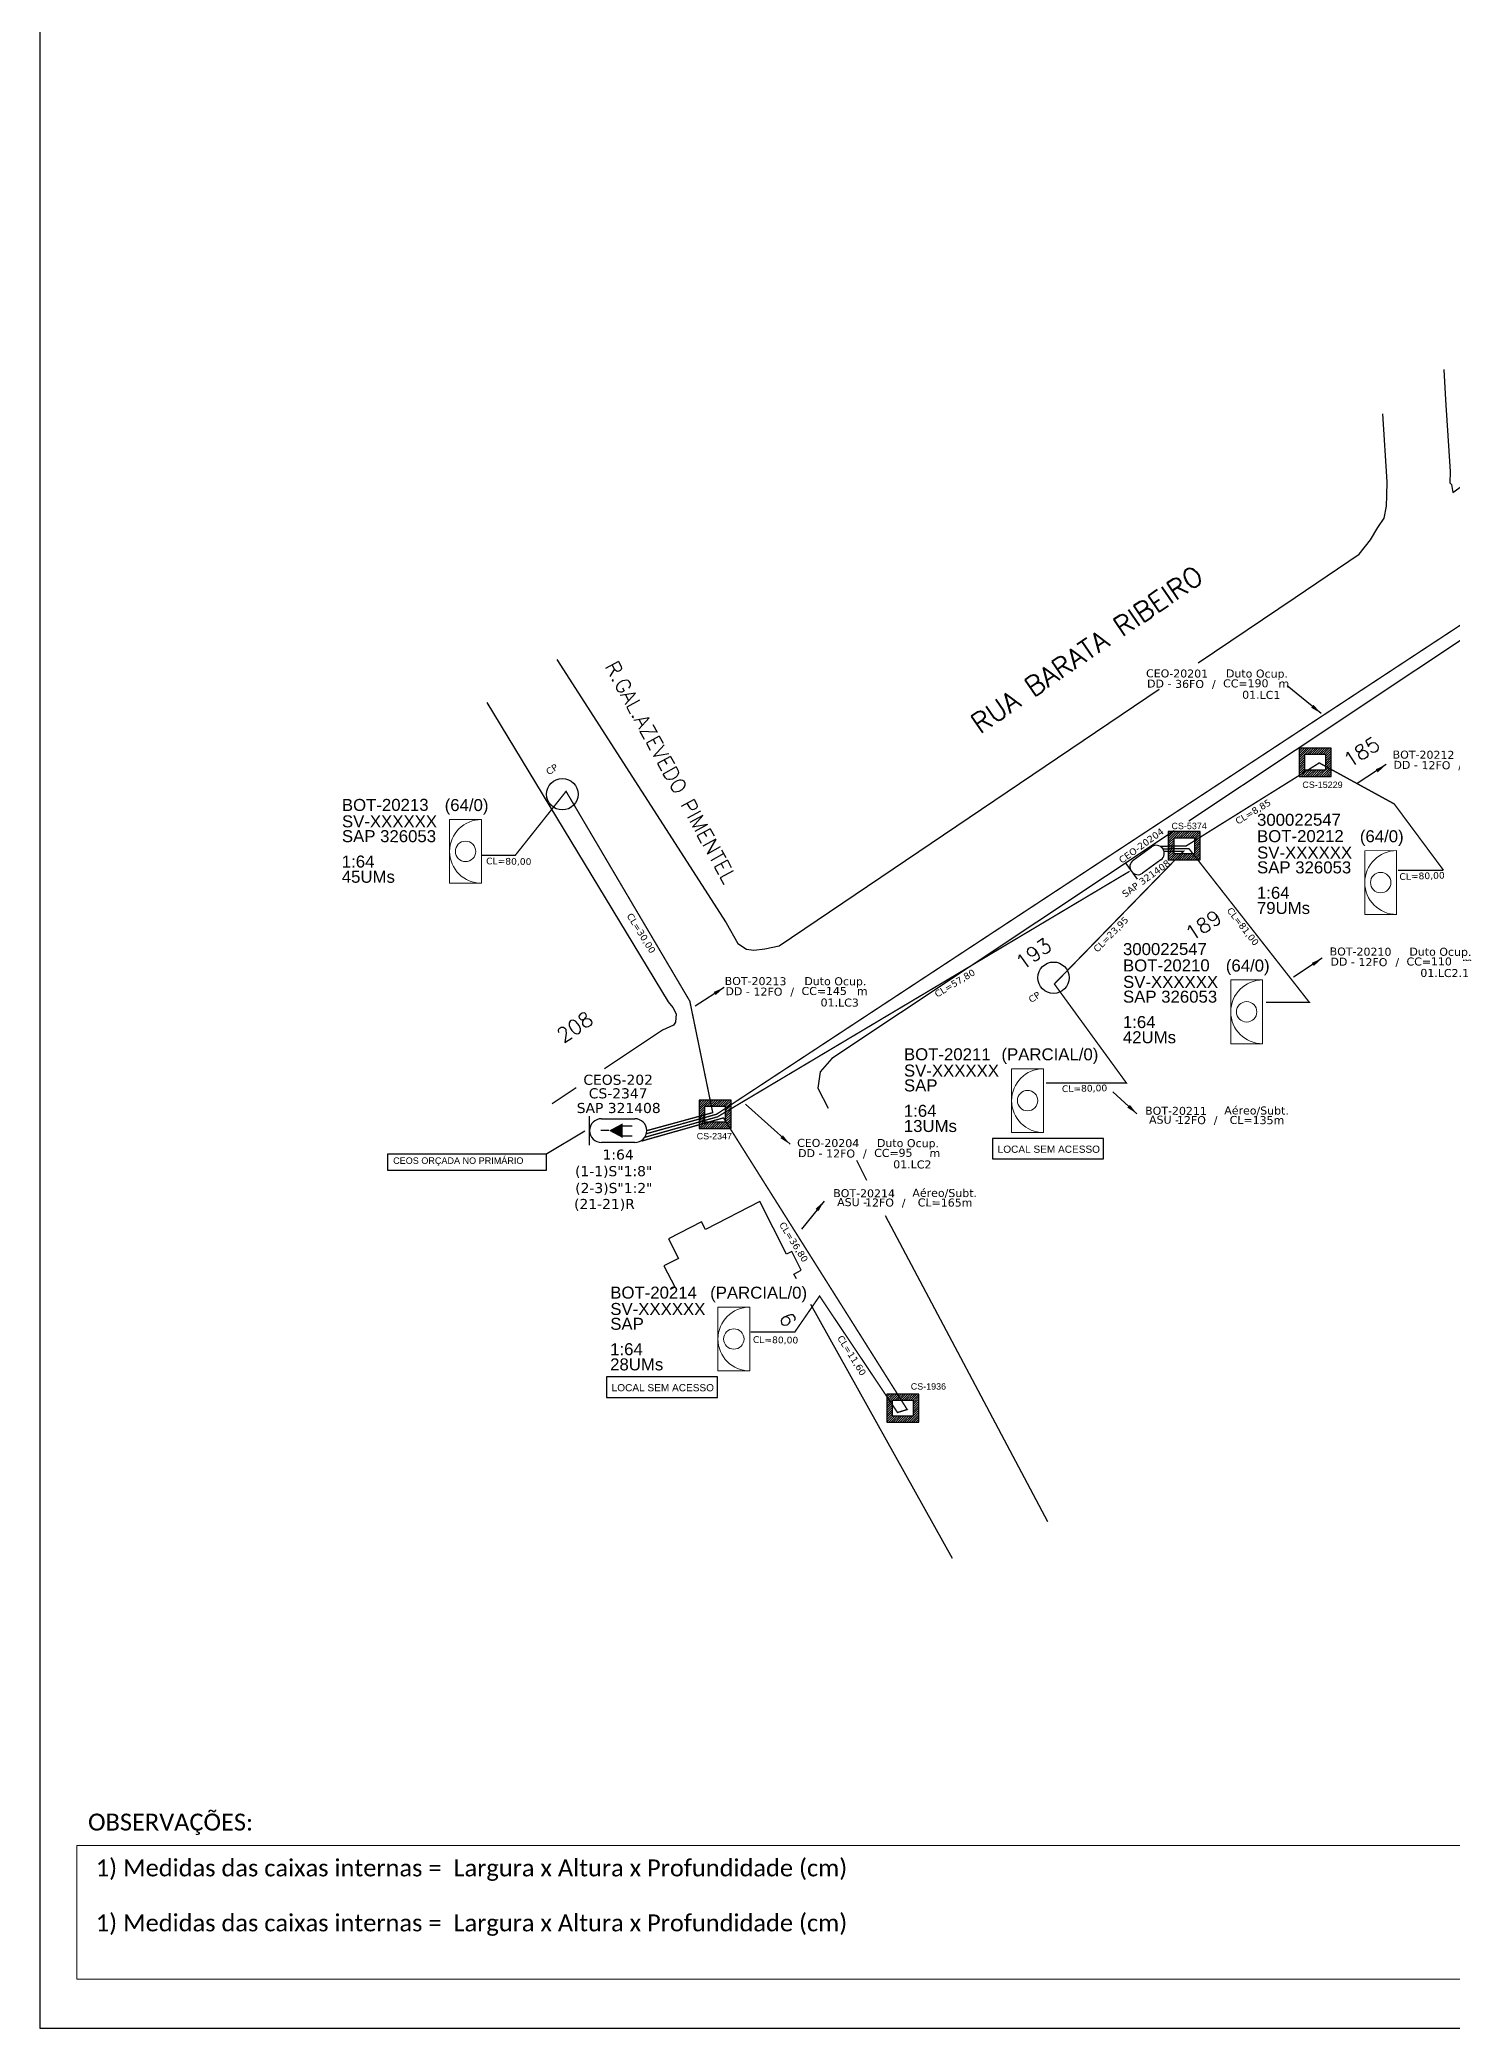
# Model space of a CAD drawing. Header units: inches. Extents: x 3370 to 6145, y 84 to 678.
# Drawn here: x 3369.9 to 3620.2, y 84.1 to 436.4 of the extents above; entities that cross this region are included whole.
import ezdxf
from ezdxf.enums import TextEntityAlignment as Align

# ---------------------------------------------------------------- set-up
doc = ezdxf.new("R2010")
doc.units = ezdxf.units.IN
doc.header["$MEASUREMENT"] = 0
for name, color, linetype in [('10.1-Caixas Subterrâneas', 5, 'Continuous'), ('20.4-CEOS', 1, 'Continuous'), ('20.5-CEO', 1, 'Continuous'), ('CAP a instalar', 1, 'Continuous'), ('celulas gpon', 7, 'Continuous'), ('label_cabos', 7, 'Continuous'), ('Legenda', 1, 'Continuous'), ('Meio Fio', 7, 'Continuous'), ('ml', 1, 'Continuous'), ('MUB', 252, 'Continuous')]:
    doc.layers.add(name, color=color, linetype=linetype)
doc.layers.add("20.0-LEGENDA DOS CDO'S", color=1, linetype='Continuous', lineweight=0)
doc.layers.add('20.1-CDO_INTERIOR', color=1, linetype='Continuous', lineweight=0)
doc.layers.add('EXTRA', color=50, linetype='Continuous', plot=False)
doc.styles.add('ARIAL', font='arial.ttf')
doc.styles.add('ROMANS', font='romans.shx')
doc.styles.add('siredit', font='verdana.ttf')
doc.styles.add('WMF-Calibri0', font='calibri.ttf')
doc.dimstyles.new('CC', dxfattribs={"dimtxt": 1, "dimasz": 2, "dimexe": 0.18, "dimexo": 0.0625, "dimgap": 0.09, "dimtad": 0, "dimdec": 0, "dimrnd": 1, "dimzin": 0, "dimdsep": 46, "dimtxsty": 'siredit', "dimblk": 'NONE', "dimcen": 0, "dimse1": 1, "dimse2": 1, "dimsd1": 1, "dimsd2": 1, "dimclrt": 7, "dimadec": 0, "dimazin": 0, "dimtfac": 1, "dimtdec": 0, "dimtofl": 0, "dimtmove": 0, "dimatfit": 3, "dimfxl": 0, "dimtolj": 1, "dimtzin": 0, "dimarcsym": 0})

# ---------------------------------------------------------------- blocks, each defined once
blk = doc.blocks.new('*X7')
at = {"color": 0, "linetype": 'Continuous'}
for p, q in [((-1.25, 0.34099), (-0.49099, 1.1)), ((-1.25, 0.517767), (-0.667767, 1.1)), ((-1.25, 0.694544), (-0.844544, 1.1)), ((-1.25, 0.87132), (-1.02132, 1.1)), ((-1.25, 1.048097), (-1.198097, 1.1)), ((-1.25, 0.164214), (-0.8035, 0.610714)), ((-1.25, -0.012563), (-0.8035, 0.433937)), ((-1.25, -0.18934), (-0.8035, 0.25716)), ((-1.25, -0.366117), (-0.8035, 0.080383)), ((-0.789214, 0.625), (-0.314214, 1.1)), ((-0.612437, 0.625), (-0.137437, 1.1)), ((-0.43566, 0.625), (0.03934, 1.1)), ((-0.258883, 0.625), (0.216117, 1.1)), ((-0.082107, 0.625), (0.392893, 1.1)), ((0.09467, 0.625), (0.56967, 1.1)), ((0.271447, 0.625), (0.746447, 1.1)), ((0.448223, 0.625), (0.923223, 1.1)), ((0.625, 0.625), (1.1, 1.1)), ((0.801777, 0.625), (1.25, 1.073223)), ((0.8035, 0.449947), (1.25, 0.896447)), ((0.8035, 0.27317), (1.25, 0.71967)), ((0.8035, 0.096393), (1.25, 0.542893)), ((0.8035, -0.080383), (1.25, 0.366117)), ((0.8035, -0.25716), (1.25, 0.18934)), ((0.8035, -0.433937), (1.25, 0.012563)), ((-1.25, -0.542893), (-0.8035, -0.096393)), ((-1.25, -0.71967), (-0.8035, -0.27317)), ((-1.25, -0.896447), (-0.8035, -0.449947)), ((-1.25, -1.073223), (-0.801777, -0.625)), ((-1.1, -1.1), (-0.625, -0.625)), ((-0.923223, -1.1), (-0.448223, -0.625)), ((-0.746447, -1.1), (-0.271447, -0.625)), ((-0.56967, -1.1), (-0.09467, -0.625)), ((-0.392893, -1.1), (0.082107, -0.625)), ((-0.216117, -1.1), (0.258883, -0.625)), ((-0.03934, -1.1), (0.43566, -0.625)), ((0.137437, -1.1), (0.612437, -0.625)), ((0.314214, -1.1), (0.789214, -0.625)), ((0.49099, -1.1), (1.25, -0.34099)), ((0.667767, -1.1), (1.25, -0.517767)), ((0.8035, -0.610714), (1.25, -0.164214)), ((0.844544, -1.1), (1.25, -0.694544)), ((1.02132, -1.1), (1.25, -0.87132)), ((1.198097, -1.1), (1.25, -1.048097))]:
    blk.add_line(p, q, dxfattribs=at)
blk = doc.blocks.new('MANHOLE_MQ')
at = {"color": 0, "linetype": 'Continuous'}
for p, q in [((0.00000623, 0.00000569), (-0.00000627, 0.00000569)), ((-0.00000627, 0.00000569), (-0.00000627, -0.00000531)), ((-0.00000404, 0.00000331), (0.00000399, 0.00000331)), ((-0.00000404, -0.00000294), (-0.00000404, 0.00000331)), ((0.00000399, 0.00000331), (0.00000399, -0.00000294)), ((0.00000623, -0.00000531), (0.00000623, 0.00000569)), ((-0.00000627, -0.00000531), (0.00000623, -0.00000531)), ((0.00000399, -0.00000294), (-0.00000404, -0.00000294)), ((0.00000399, -0.00000294), (0.00000399, -0.00000294))]:
    blk.add_line(p, q, dxfattribs=at)
at = {"color": 0, "linetype": 'Continuous', "xscale": 5e-06, "yscale": 5e-06, "zscale": 1e-05}
blk.add_blockref('*X7', (-0.00000002, 0.00000019), dxfattribs=at)
blk = doc.blocks.new('CDOI_CT_ESQ')
at = {"layer": '20.1-CDO_INTERIOR', "color": 0, "lineweight": 18}
blk.add_lwpolyline([(-2.12, -2.13), (-2.12, 2.12), (0, 2.12), (0.01, -2.13)], close=True, dxfattribs=at)
blk.add_circle((-1.06, 0), 0.68, dxfattribs=at)
blk.add_arc((0.01, 0), 2.13, 90.0276, 270.0276, dxfattribs=at)
at = {"layer": "20.0-LEGENDA DOS CDO'S", "color": 0, "style": 'ARIAL'}
for tag, p in [('CDO_N', (-9.3, 2.69)), ('SURVEY', (-9.3, 1.6)), ('SAP', (-9.3, 0.61)), ('1:XX', (-9.31, -1.08)), ('UMS', (-9.31, -2.09))]:
    blk.add_attdef(tag, p, '', height=0.68, rotation=359.9724, dxfattribs=at)
blk.add_attdef('FIBRAS_UTILIZADAS', text='', height=0.68, rotation=359.9724, dxfattribs=at).set_placement((-1.59, 2.69), align=Align.CENTER)
blk = doc.blocks.new('Inst CB DT OCUP CFOA-SM-DD-S-36')
at = {"layer": 'label_cabos', "color": 0, "style": 'siredit'}
for tag, flags, p in [('ID_ATIVIDADE', 3, (1.31, 2.67)), ('FATOR', 1, (11.56, 2.55))]:
    blk.add_attdef(tag, text='', height=1, rotation=359.69, dxfattribs=dict(at, flags=flags)).set_placement(p, align=Align.MIDDLE_CENTER)
for tag, p in [('TIPO_CABO', (1.11, 0)), ('DESTINO_CABO', (3.13, 1.26)), ('CABO', (4.69, -0.05)), ('/', (7.71, -0.05)), ('LANCE', (10.41, 0.02)), ('TIPO_CABO', (13.11, 1.24)), ('UND', (16.46, 0)), ('FID', (13.65, -1.41))]:
    blk.add_attdef(tag, text='', height=1, rotation=359.69, dxfattribs=at).set_placement(p, align=Align.MIDDLE_CENTER)
blk.add_attdef('QTDE', (11.93, -0.45), '', height=1, rotation=359.69, dxfattribs=at)
blk = doc.blocks.new('_None')
blk = doc.blocks.new('Inst CB DT OCUP CFOA-SM-DD-S-12')
at = {"layer": 'label_cabos', "color": 0, "style": 'siredit'}
for tag, flags, p in [('ID_ATIVIDADE', 3, (1.31, 2.67)), ('FATOR', 1, (11.56, 2.55))]:
    blk.add_attdef(tag, text='', height=1, rotation=359.69, dxfattribs=dict(at, flags=flags)).set_placement(p, align=Align.MIDDLE_CENTER)
for tag, p in [('TIPO_CABO', (1.11, 0)), ('DESTINO_CABO', (3.13, 1.26)), ('CABO', (4.69, -0.05)), ('/', (7.71, -0.05)), ('LANCE', (10.41, 0.02)), ('TIPO_CABO', (13.11, 1.24)), ('UND', (16.46, 0)), ('FID', (13.65, -1.41))]:
    blk.add_attdef(tag, text='', height=1, rotation=359.69, dxfattribs=at).set_placement(p, align=Align.MIDDLE_CENTER)
blk.add_attdef('QTDE', (11.93, -0.45), '', height=1, rotation=359.69, dxfattribs=at)
blk = doc.blocks.new('LEGENDA DOS CABOS')
at = {"layer": 'EXTRA', "color": 0, "style": 'siredit'}
for tag, p in [('ID', (4.6, 0.97)), ('XX', (9.03, 0.97))]:
    blk.add_attdef(tag, text='', height=0.48, rotation=359.69, dxfattribs=at).set_placement(p, align=Align.MIDDLE_CENTER)
at = {"layer": 'Legenda', "color": 0, "style": 'siredit'}
for tag, p in [('TIPO_CABO', (1.31, 0)), ('CABO', (4.69, -0.05)), ('/', (6.81, -0.05)), ('METROS', (10.03, -0.05))]:
    blk.add_attdef(tag, text='', height=0.8, rotation=359.69, dxfattribs=at).set_placement(p, align=Align.MIDDLE_CENTER)

msp = doc.modelspace()

# ---------------------------------------------------------------- linework, layer by layer
at = {"color": 0, "lineweight": 0}
for p, q in [((3376.48, 116.44), (3654.73, 116.44)), ((3376.48, 92.74), (3376.48, 116.44)), ((3654.73, 92.74), (3376.48, 92.74))]:
    msp.add_line(p, q, dxfattribs=at)
msp.add_lwpolyline([(3369.92, 84.05), (4208.49, 84.05), (4208.49, 678.05), (3369.92, 678.05), (3369.92, 84.05)])
at = {"layer": '20.1-CDO_INTERIOR', "color": 0, "lineweight": 18}
for points in [[(3442.55, 286.93), (3442.54, 298.23), (3448.19, 298.23), (3448.2, 286.94)], [(3604.71, 281.4), (3604.71, 292.7), (3610.35, 292.71), (3610.36, 281.41)], [(3580.96, 258.5), (3580.95, 269.8), (3586.6, 269.8), (3586.61, 258.5)]]:
    msp.add_lwpolyline(points, close=True, dxfattribs=at)
at = {"layer": '20.1-CDO_INTERIOR', "color": 8, "lineweight": 18}
msp.add_lwpolyline([(3542.13, 242.77), (3542.13, 254.07), (3547.78, 254.07), (3547.78, 242.77)], close=True, dxfattribs=at)
at = {"layer": '20.1-CDO_INTERIOR', "color": 0, "lineweight": 18}
for centre in [(3445.37, 292.58), (3607.53, 287.05), (3583.78, 264.15)]:
    msp.add_circle(centre, 1.81, dxfattribs=at)
at = {"layer": '20.1-CDO_INTERIOR', "color": 8, "lineweight": 18}
msp.add_circle((3544.96, 248.42), 1.81, dxfattribs=at)
at = {"layer": '20.1-CDO_INTERIOR', "color": 0, "lineweight": 18}
for centre in [(3448.2, 292.58), (3610.36, 287.06), (3586.61, 264.15)]:
    msp.add_arc(centre, 5.65, 90.0276, 270.0276, dxfattribs=at)
at = {"layer": '20.1-CDO_INTERIOR', "color": 8, "lineweight": 18}
msp.add_arc((3547.78, 248.42), 5.65, 90.0276, 270.0276, dxfattribs=at)
at = {"layer": '20.4-CEOS', "color": 0}
for p, q in [((3469.45, 245.21), (3475.38, 245.21)), ((3475.38, 240.99), (3469.45, 240.99))]:
    msp.add_line(p, q, dxfattribs=at)
for points in [[(3467.34, 240.55), (3467.34, 245.65)], [(3473.11, 243.94), (3474.91, 243.94)], [(3470.78, 243.1), (3469.35, 243.1)], [(3473.11, 242.18), (3474.91, 242.18)]]:
    msp.add_lwpolyline(points, dxfattribs=at)
msp.add_lwpolyline([(3470.78, 243.1, 0, 2.61, 0), (3473.22, 243.1, 2.61, 2.61, 0)], format="xyseb", dxfattribs=at)
for centre, start, end in [((3469.45, 243.1), 90, 270), ((3475.38, 243.1), 270, 90)]:
    msp.add_arc(centre, 2.11, start, end, dxfattribs=at)
at = {"layer": '20.5-CEO', "color": 0}
for p, q in [((3563.68, 291.04), (3566.92, 293.38)), ((3568.59, 291.07), (3565.35, 288.73))]:
    msp.add_line(p, q, dxfattribs=at)
msp.add_lwpolyline([(3562.35, 290.44), (3564.37, 287.65)], dxfattribs=at)
for centre, start, end in [((3567.75, 292.23), 305.9178, 125.9178), ((3564.52, 289.88), 125.9178, 305.9178)]:
    msp.add_arc(centre, 1.43, start, end, dxfattribs=at)
at = {"layer": 'CAP a instalar', "color": 0, "ltscale": 5, "const_width": 0.236}
for points in [[(3477.5, 242.58), (3489.84, 246), (3691.48, 378.59)], [(3573.02, 293.52), (3596.65, 308.26), (3609.93, 300.99), (3618.65, 289.25)], [(3477.49, 243.1), (3489.17, 246.29), (3485.11, 266.04), (3463.18, 303.22), (3454.18, 291.89), (3448.2, 291.88)], [(3569.15, 292.59), (3572.6, 292.62), (3549.7, 269.09), (3562.47, 251.55), (3548.24, 251.55)], [(3573.07, 293.55), (3568.43, 293.49)], [(3568.86, 293.03), (3573.57, 293.05), (3594.9, 265.82), (3587.18, 265.82)], [(3477.09, 241.91), (3490, 245.54), (3563.03, 289.05)], [(3618.65, 289.25), (3610.59, 289.25)]]:
    msp.add_lwpolyline(points, dxfattribs=at)
at = {"layer": 'CAP a instalar', "color": 8, "ltscale": 5, "const_width": 0.236}
msp.add_lwpolyline([(3476.56, 241.25), (3491.07, 245.36), (3523.63, 193.68), (3521.91, 193.16), (3508.1, 213.79), (3503.72, 207.43), (3495.87, 207.43)], dxfattribs=at)
at = {"layer": 'Meio Fio', "color": 3}
msp.add_lwpolyline([(3459.57, 238.93), (3466.51, 243.06)], dxfattribs=at)
for points in [[(3558.4, 241.73), (3538.75, 241.73), (3538.75, 238.1), (3558.4, 238.1)], [(3459.73, 238.93), (3431.55, 238.93), (3431.55, 236.12), (3459.73, 236.12)], [(3490.01, 199.48), (3470.35, 199.48), (3470.35, 195.84), (3490.01, 195.84)]]:
    msp.add_lwpolyline(points, close=True, dxfattribs=at)
at = {"layer": 'ml', "color": 5}
for centre in [(3462.52, 302.71), (3549.56, 270.2)]:
    msp.add_circle(centre, 2.78, dxfattribs=at)
at = {"layer": 'MUB'}
for points in [[(3618.74, 377.97), (3619.02, 372.59), (3619.84, 359.87), (3619.77, 357.86), (3620.08, 357.62), (3620.34, 356.2), (3660.25, 385.19), (3661.12, 386.25), (3661.48, 386.85), (3661.57, 387.43), (3661.2, 387.84), (3654.91, 390.01), (3642.41, 395.24)], [(3592.36, 337.58), (3603.7, 345.25), (3605.75, 347.78), (3607.04, 349.97), (3608.15, 351.65), (3608.55, 353.75), (3608.61, 355.64), (3608.68, 358.05), (3607.93, 370.09)], [(3697.54, 350.44), (3696.34, 352.62), (3698.49, 355.1), (3697.03, 358.78), (3692.47, 365.06), (3688.13, 367.72), (3684.19, 368.84), (3681.4, 368.64), (3677.93, 367.42), (3592.36, 310.47)], [(3575.2, 325.99), (3592.36, 337.58)], [(3461.56, 326.56), (3491.57, 279.94), (3493.62, 276.26), (3495.14, 275.27), (3496.43, 275.07), (3498.39, 275.33), (3500.96, 275.83), (3568.28, 321.32)], [(3449.17, 318.99), (3481.28, 265.9), (3482.1, 264.9), (3482.67, 263.82), (3482.6, 262.33), (3482.2, 261.78), (3480.24, 260.89)], [(3592.36, 310.47), (3573.54, 297.95)], [(3570.96, 296.23), (3510.29, 255.86), (3508.22, 253.52), (3507.79, 250.6), (3509.64, 247.11)], [(3480.24, 260.89), (3469.99, 254.05)], [(3464.95, 250.7), (3460.71, 247.87)], [(3514.64, 237.89), (3516.43, 234.3)], [(3497.5, 230.53), (3487.86, 225.6), (3487.18, 226.94), (3481.33, 223.95), (3483.12, 220.46), (3480.52, 219.13), (3482.44, 215.41), (3481.93, 215.15)], [(3504.03, 216.83), (3503.56, 217.69), (3504.86, 218.35), (3503.18, 221.66), (3502.27, 221.21), (3497.5, 230.53), (3487.86, 225.6), (3487.18, 226.94), (3481.33, 223.95), (3483.12, 220.46), (3480.52, 219.13), (3482.44, 215.41)], [(3519.74, 228.06), (3548.5, 173.82)], [(3481.93, 215.15), (3482.44, 215.41)], [(3531.63, 167.29), (3506.55, 212.32)]]:
    msp.add_lwpolyline(points, dxfattribs=at)

# ---------------------------------------------------------------- block references
at = {"color": 0, "lineweight": 0}
ref = msp.add_blockref('Inst CB DT OCUP CFOA-SM-DD-S-36', (3567.02, 322.32), dxfattribs=dict(at, xscale=1.41796875, yscale=1.41796875, zscale=1.41796875))
ref.add_attrib('DESTINO_CABO', 'CEO-20201', dxfattribs={"layer": 'label_cabos', "color": 0, "height": 1.418, "rotation": 359.69, "style": 'siredit'}).set_placement((3571.46, 324.11), align=Align.MIDDLE_CENTER)
ref.add_attrib('TIPO_CABO', 'Duto Ocup.', dxfattribs={"layer": 'label_cabos', "color": 0, "height": 1.418, "rotation": 359.69, "style": 'siredit'}).set_placement((3585.61, 324.09), align=Align.MIDDLE_CENTER)
ref.add_attrib('/', '/', dxfattribs={"layer": 'label_cabos', "color": 0, "height": 1.42, "rotation": 359.69, "style": 'siredit'}).set_placement((3577.96, 322.25), align=Align.MIDDLE_CENTER)
ref.add_attrib('FID', '01.LC1', dxfattribs={"layer": 'label_cabos', "color": 0, "height": 1.418, "rotation": 359.69, "style": 'siredit'}).set_placement((3586.37, 320.32), align=Align.MIDDLE_CENTER)
ref.add_attrib('LANCE', 'CC=', dxfattribs={"layer": 'label_cabos', "color": 0, "height": 1.418, "rotation": 359.69, "style": 'siredit'}).set_placement((3581.78, 322.35), align=Align.MIDDLE_CENTER)
ref.add_attrib('UND', 'm', dxfattribs={"layer": 'label_cabos', "color": 0, "height": 1.42, "rotation": 359.69, "style": 'siredit'}).set_placement((3590.37, 322.32), align=Align.MIDDLE_CENTER)
ref.add_attrib('CABO', '36FO', dxfattribs={"layer": 'label_cabos', "color": 0, "height": 1.418, "rotation": 359.69, "style": 'siredit'}).set_placement((3573.66, 322.25), align=Align.MIDDLE_CENTER)
ref.add_attrib('TIPO_CABO', 'DD - ', dxfattribs={"layer": 'label_cabos', "color": 0, "height": 1.418, "rotation": 359.69, "style": 'siredit'}).set_placement((3568.6, 322.31), align=Align.MIDDLE_CENTER)
ref.add_attrib('QTDE', '190', (3583.94, 321.68), dxfattribs={"layer": 'label_cabos', "color": 0, "height": 1.418, "rotation": 359.69, "style": 'siredit'})
ref = msp.add_blockref('Inst CB DT OCUP CFOA-SM-DD-S-12', (3610.68, 307.92), dxfattribs=dict(at, xscale=1.41796875, yscale=1.41796875, zscale=1.41796875))
ref.add_attrib('DESTINO_CABO', 'BOT-20212', dxfattribs={"layer": 'label_cabos', "color": 0, "height": 1.418, "rotation": 359.69, "style": 'siredit'}).set_placement((3615.12, 309.71), align=Align.MIDDLE_CENTER)
ref.add_attrib('TIPO_CABO', 'Duto Ocup.', dxfattribs={"layer": 'label_cabos', "color": 0, "height": 1.418, "rotation": 359.69, "style": 'siredit'}).set_placement((3629.27, 309.68), align=Align.MIDDLE_CENTER)
ref.add_attrib('/', '/', dxfattribs={"layer": 'label_cabos', "color": 0, "height": 1.42, "rotation": 359.69, "style": 'siredit'}).set_placement((3621.62, 307.85), align=Align.MIDDLE_CENTER)
ref.add_attrib('FID', '01.LC2.2', dxfattribs={"layer": 'label_cabos', "color": 0, "height": 1.418, "rotation": 359.69, "style": 'siredit'}).set_placement((3630.04, 305.91), align=Align.MIDDLE_CENTER)
ref.add_attrib('LANCE', 'CC=', dxfattribs={"layer": 'label_cabos', "color": 0, "height": 1.418, "rotation": 359.69, "style": 'siredit'}).set_placement((3625.44, 307.95), align=Align.MIDDLE_CENTER)
ref.add_attrib('UND', 'm', dxfattribs={"layer": 'label_cabos', "color": 0, "height": 1.42, "rotation": 359.69, "style": 'siredit'}).set_placement((3634.03, 307.92), align=Align.MIDDLE_CENTER)
ref.add_attrib('CABO', '12FO', dxfattribs={"layer": 'label_cabos', "color": 0, "height": 1.418, "rotation": 359.69, "style": 'siredit'}).set_placement((3617.33, 307.85), align=Align.MIDDLE_CENTER)
ref.add_attrib('TIPO_CABO', 'DD - ', dxfattribs={"layer": 'label_cabos', "color": 0, "height": 1.418, "rotation": 359.69, "style": 'siredit'}).set_placement((3612.26, 307.91), align=Align.MIDDLE_CENTER)
ref.add_attrib('QTDE', '120', (3627.6, 307.28), dxfattribs={"layer": 'label_cabos', "color": 0, "height": 1.418, "rotation": 359.69, "style": 'siredit'})
ref = msp.add_blockref('Inst CB DT OCUP CFOA-SM-DD-S-12', (3599.52, 273.03), dxfattribs=dict(at, xscale=1.41796875, yscale=1.41796875, zscale=1.41796875))
ref.add_attrib('DESTINO_CABO', 'BOT-20210', dxfattribs={"layer": 'label_cabos', "color": 0, "height": 1.418, "rotation": 359.69, "style": 'siredit'}).set_placement((3603.96, 274.82), align=Align.MIDDLE_CENTER)
ref.add_attrib('TIPO_CABO', 'Duto Ocup.', dxfattribs={"layer": 'label_cabos', "color": 0, "height": 1.418, "rotation": 359.69, "style": 'siredit'}).set_placement((3618.11, 274.8), align=Align.MIDDLE_CENTER)
ref.add_attrib('/', '/', dxfattribs={"layer": 'label_cabos', "color": 0, "height": 1.42, "rotation": 359.69, "style": 'siredit'}).set_placement((3610.46, 272.96), align=Align.MIDDLE_CENTER)
ref.add_attrib('FID', '01.LC2.1', dxfattribs={"layer": 'label_cabos', "color": 0, "height": 1.418, "rotation": 359.69, "style": 'siredit'}).set_placement((3618.87, 271.03), align=Align.MIDDLE_CENTER)
ref.add_attrib('LANCE', 'CC=', dxfattribs={"layer": 'label_cabos', "color": 0, "height": 1.418, "rotation": 359.69, "style": 'siredit'}).set_placement((3614.28, 273.06), align=Align.MIDDLE_CENTER)
ref.add_attrib('UND', 'm', dxfattribs={"layer": 'label_cabos', "color": 0, "height": 1.42, "rotation": 359.69, "style": 'siredit'}).set_placement((3622.86, 273.04), align=Align.MIDDLE_CENTER)
ref.add_attrib('CABO', '12FO', dxfattribs={"layer": 'label_cabos', "color": 0, "height": 1.418, "rotation": 359.69, "style": 'siredit'}).set_placement((3606.16, 272.96), align=Align.MIDDLE_CENTER)
ref.add_attrib('TIPO_CABO', 'DD - ', dxfattribs={"layer": 'label_cabos', "color": 0, "height": 1.418, "rotation": 359.69, "style": 'siredit'}).set_placement((3601.1, 273.03), align=Align.MIDDLE_CENTER)
ref.add_attrib('QTDE', '110', (3616.43, 272.39), dxfattribs={"layer": 'label_cabos', "color": 0, "height": 1.418, "rotation": 359.69, "style": 'siredit'})
ref = msp.add_blockref('Inst CB DT OCUP CFOA-SM-DD-S-12', (3492.32, 267.81), dxfattribs=dict(at, xscale=1.41796875, yscale=1.41796875, zscale=1.41796875))
ref.add_attrib('DESTINO_CABO', 'BOT-20213', dxfattribs={"layer": 'label_cabos', "color": 0, "height": 1.418, "rotation": 359.69, "style": 'siredit'}).set_placement((3496.76, 269.6), align=Align.MIDDLE_CENTER)
ref.add_attrib('TIPO_CABO', 'Duto Ocup.', dxfattribs={"layer": 'label_cabos', "color": 0, "height": 1.418, "rotation": 359.69, "style": 'siredit'}).set_placement((3510.9, 269.57), align=Align.MIDDLE_CENTER)
ref.add_attrib('/', '/', dxfattribs={"layer": 'label_cabos', "color": 0, "height": 1.42, "rotation": 359.69, "style": 'siredit'}).set_placement((3503.25, 267.73), align=Align.MIDDLE_CENTER)
ref.add_attrib('FID', '01.LC3', dxfattribs={"layer": 'label_cabos', "color": 0, "height": 1.418, "rotation": 359.69, "style": 'siredit'}).set_placement((3511.67, 265.8), align=Align.MIDDLE_CENTER)
ref.add_attrib('LANCE', 'CC=', dxfattribs={"layer": 'label_cabos', "color": 0, "height": 1.418, "rotation": 359.69, "style": 'siredit'}).set_placement((3507.08, 267.84), align=Align.MIDDLE_CENTER)
ref.add_attrib('UND', 'm', dxfattribs={"layer": 'label_cabos', "color": 0, "height": 1.42, "rotation": 359.69, "style": 'siredit'}).set_placement((3515.66, 267.81), align=Align.MIDDLE_CENTER)
ref.add_attrib('CABO', '12FO', dxfattribs={"layer": 'label_cabos', "color": 0, "height": 1.418, "rotation": 359.69, "style": 'siredit'}).set_placement((3498.96, 267.73), align=Align.MIDDLE_CENTER)
ref.add_attrib('TIPO_CABO', 'DD - ', dxfattribs={"layer": 'label_cabos', "color": 0, "height": 1.418, "rotation": 359.69, "style": 'siredit'}).set_placement((3493.89, 267.8), align=Align.MIDDLE_CENTER)
ref.add_attrib('QTDE', '145', (3509.23, 267.16), dxfattribs={"layer": 'label_cabos', "color": 0, "height": 1.418, "rotation": 359.69, "style": 'siredit'})
ref = msp.add_blockref('Inst CB DT OCUP CFOA-SM-DD-S-12', (3505.19, 239.12), dxfattribs=dict(at, xscale=1.41796875, yscale=1.41796875, zscale=1.41796875))
ref.add_attrib('DESTINO_CABO', 'CEO-20204', dxfattribs={"layer": 'label_cabos', "color": 0, "height": 1.418, "rotation": 359.69, "style": 'siredit'}).set_placement((3509.63, 240.91), align=Align.MIDDLE_CENTER)
ref.add_attrib('TIPO_CABO', 'Duto Ocup.', dxfattribs={"layer": 'label_cabos', "color": 0, "height": 1.418, "rotation": 359.69, "style": 'siredit'}).set_placement((3523.77, 240.89), align=Align.MIDDLE_CENTER)
ref.add_attrib('/', '/', dxfattribs={"layer": 'label_cabos', "color": 0, "height": 1.42, "rotation": 359.69, "style": 'siredit'}).set_placement((3516.12, 239.05), align=Align.MIDDLE_CENTER)
ref.add_attrib('FID', '01.LC2', dxfattribs={"layer": 'label_cabos', "color": 0, "height": 1.418, "rotation": 359.69, "style": 'siredit'}).set_placement((3524.54, 237.12), align=Align.MIDDLE_CENTER)
ref.add_attrib('LANCE', 'CC=', dxfattribs={"layer": 'label_cabos', "color": 0, "height": 1.418, "rotation": 359.69, "style": 'siredit'}).set_placement((3519.95, 239.15), align=Align.MIDDLE_CENTER)
ref.add_attrib('UND', 'm', dxfattribs={"layer": 'label_cabos', "color": 0, "height": 1.42, "rotation": 359.69, "style": 'siredit'}).set_placement((3528.53, 239.12), align=Align.MIDDLE_CENTER)
ref.add_attrib('CABO', '12FO', dxfattribs={"layer": 'label_cabos', "color": 0, "height": 1.418, "rotation": 359.69, "style": 'siredit'}).set_placement((3511.83, 239.05), align=Align.MIDDLE_CENTER)
ref.add_attrib('TIPO_CABO', 'DD - ', dxfattribs={"layer": 'label_cabos', "color": 0, "height": 1.418, "rotation": 359.69, "style": 'siredit'}).set_placement((3506.76, 239.11), align=Align.MIDDLE_CENTER)
ref.add_attrib('QTDE', '95', (3522.1, 238.48), dxfattribs={"layer": 'label_cabos', "color": 0, "height": 1.418, "rotation": 359.69, "style": 'siredit'})
at = {"layer": '10.1-Caixas Subterrâneas', "color": 30, "xscale": 453448.7586521501, "yscale": 453448.7586521501, "zscale": 453448.7586521501}
for p, rotation in [((3595.92, 308.45), 180.0000000000625), ((3572.72, 293.67), 180.0000000000626), ((3489.57, 246.08), 180.0000000000626), ((3522.85, 194.02), 180.0000000000626)]:
    msp.add_blockref('MANHOLE_MQ', p, dxfattribs=dict(at, rotation=rotation))
at = {"layer": '20.1-CDO_INTERIOR', "color": 8}
ref = msp.add_blockref('CDOI_CT_ESQ', (3495.73, 206.18), dxfattribs=dict(at, xscale=2.65869140625, yscale=2.65869140625, zscale=2.65869140625))
ref.add_attrib('CDO_N', 'BOT-20214', (3471.01, 213.34), dxfattribs={"layer": "20.0-LEGENDA DOS CDO'S", "color": 8, "height": 2.127, "rotation": 359.9724, "style": 'ARIAL'})
ref.add_attrib('FIBRAS_UTILIZADAS', '              (PARCIAL/0)', dxfattribs={"layer": "20.0-LEGENDA DOS CDO'S", "color": 8, "height": 2.127, "rotation": 359.9724, "style": 'ARIAL'}).set_placement((3491.52, 213.33), align=Align.CENTER)
ref.add_attrib('SURVEY', 'SV-XXXXXX', (3471.02, 210.44), dxfattribs={"layer": "20.0-LEGENDA DOS CDO'S", "color": 8, "height": 2.127, "rotation": 359.9724, "style": 'ARIAL'})
ref.add_attrib('SAP', 'SAP', (3471.01, 207.81), dxfattribs={"layer": "20.0-LEGENDA DOS CDO'S", "color": 8, "height": 2.127, "rotation": 359.9724, "style": 'ARIAL'})
ref.add_attrib('1:XX', '1:64', (3470.99, 203.31), dxfattribs={"layer": "20.0-LEGENDA DOS CDO'S", "color": 8, "height": 2.127, "rotation": 359.9724, "style": 'ARIAL'})
ref.add_attrib('UMS', '28UMs', (3470.99, 200.62), dxfattribs={"layer": "20.0-LEGENDA DOS CDO'S", "color": 8, "height": 2.127, "rotation": 359.9724, "style": 'ARIAL'})
at = {"layer": 'label_cabos', "color": 0, "lineweight": 0}
ref = msp.add_blockref('LEGENDA DOS CABOS', (3565.25, 244.3), dxfattribs=dict(at, xscale=1.41796875, yscale=1.41796875, zscale=1.41796875))
ref.add_attrib('ID', 'BOT-20211', dxfattribs={"color": 0, "height": 1.418, "rotation": 359.69, "style": 'siredit'}).set_placement((3571.26, 246.61), align=Align.MIDDLE_CENTER)
ref.add_attrib('CABO', '12FO', dxfattribs={"color": 0, "height": 1.418, "rotation": 359.69, "style": 'siredit'}).set_placement((3573.99, 244.97), align=Align.MIDDLE_CENTER)
ref.add_attrib('METROS', 'CL=135m', dxfattribs={"color": 0, "height": 1.418, "rotation": 359.69, "style": 'siredit'}).set_placement((3585.61, 244.97), align=Align.MIDDLE_CENTER)
ref.add_attrib('XX', 'Aéreo/Subt.', dxfattribs={"color": 0, "height": 1.418, "rotation": 359.69, "style": 'siredit'}).set_placement((3585.54, 246.67), align=Align.MIDDLE_CENTER)
ref.add_attrib('/', '/', dxfattribs={"color": 0, "height": 1.42, "rotation": 359.69, "style": 'siredit'}).set_placement((3578.28, 244.97), align=Align.MIDDLE_CENTER)
ref.add_attrib('TIPO_CABO', 'ASU -', dxfattribs={"color": 0, "height": 1.418, "rotation": 359.69, "style": 'siredit'}).set_placement((3569.14, 245.04), align=Align.MIDDLE_CENTER)
ref = msp.add_blockref('LEGENDA DOS CABOS', (3509.98, 229.69), dxfattribs=dict(at, xscale=1.41796875, yscale=1.41796875, zscale=1.41796875))
ref.add_attrib('ID', 'BOT-20214', dxfattribs={"color": 0, "height": 1.418, "rotation": 359.69, "style": 'siredit'}).set_placement((3515.99, 232), align=Align.MIDDLE_CENTER)
ref.add_attrib('CABO', '12FO', dxfattribs={"color": 0, "height": 1.418, "rotation": 359.69, "style": 'siredit'}).set_placement((3518.72, 230.36), align=Align.MIDDLE_CENTER)
ref.add_attrib('METROS', 'CL=165m', dxfattribs={"color": 0, "height": 1.418, "rotation": 359.69, "style": 'siredit'}).set_placement((3530.34, 230.36), align=Align.MIDDLE_CENTER)
ref.add_attrib('XX', 'Aéreo/Subt.', dxfattribs={"color": 0, "height": 1.418, "rotation": 359.69, "style": 'siredit'}).set_placement((3530.27, 232.06), align=Align.MIDDLE_CENTER)
ref.add_attrib('/', '/', dxfattribs={"color": 0, "height": 1.42, "rotation": 359.69, "style": 'siredit'}).set_placement((3523.01, 230.36), align=Align.MIDDLE_CENTER)
ref.add_attrib('TIPO_CABO', 'ASU -', dxfattribs={"color": 0, "height": 1.418, "rotation": 359.69, "style": 'siredit'}).set_placement((3513.87, 230.43), align=Align.MIDDLE_CENTER)

# ---------------------------------------------------------------- texts
at = {"color": 3, "attachment_point": 1, "style": 'ARIAL'}
for s, insert, char_height, width in [('LOCAL SEM ACESSO', (3539.66, 240.45), 1.2762, 62.5962), ('CEOS ORÇADA NO PRIMÁRIO', (3432.54, 238.36), 1.1486, 56.3366), ('LOCAL SEM ACESSO', (3471.26, 198.19), 1.2762, 62.5962)]:
    msp.add_mtext(s, dxfattribs=dict(at, insert=insert, char_height=char_height, width=width))
at = {"lineweight": 0, "char_height": 3, "width": 277.1819, "attachment_point": 1, "style": 'WMF-Calibri0'}
for s, insert in [('OBSERVAÇÕES:', (3378.48, 122.08)), ('1) Medidas das caixas internas =  Largura x Altura x Profundidade (cm)', (3379.84, 113.96)), ('1) Medidas das caixas internas =  Largura x Altura x Profundidade (cm)', (3379.84, 104.22))]:
    msp.add_mtext(s, dxfattribs=dict(at, insert=insert))
at = {"layer": '10.1-Caixas Subterrâneas', "color": 30, "style": 'ARIAL'}
for s, p in [('CS-15229', (3593.65, 303.82)), ('CS-5374', (3570.46, 296.52)), ('CS-2347', (3486.33, 241.56)), ('CS-1936', (3524.26, 197.21))]:
    msp.add_text(s, height=1.134, dxfattribs=at).set_placement(p)
at = {"layer": "20.0-LEGENDA DOS CDO'S", "color": 0, "style": 'ARIAL'}
for s, rotation, p in [('BOT-20213', 0.118, (3423.46, 299.74)), ('SV-XXXXXX', 359.9724, (3423.47, 296.84)), ('SAP 326053', 359.9724, (3423.46, 294.22)), ('300022547', 0.118, (3585.62, 297.11)), ('BOT-20212', 0.118, (3585.62, 294.21)), ('SV-XXXXXX', 359.9724, (3585.63, 291.31)), ('45UMs', 359.9724, (3423.44, 287.02)), ('1:64', 359.9724, (3423.44, 289.72)), ('SAP 326053', 359.9724, (3585.62, 288.69)), ('1:64', 359.9724, (3585.6, 284.19)), ('79UMs', 359.9724, (3585.6, 281.49)), ('300022547', 0.118, (3561.87, 274.2)), ('BOT-20210', 0.118, (3561.87, 271.3)), ('SV-XXXXXX', 359.9724, (3561.88, 268.4)), ('SAP 326053', 359.9724, (3561.87, 265.78)), ('42UMs', 359.9724, (3561.85, 258.59)), ('1:64', 359.9724, (3561.85, 261.28))]:
    msp.add_text(s, height=2.127, rotation=rotation, dxfattribs=at).set_placement(p)
for p in [(3445.55, 299.73), (3607.72, 294.2), (3583.97, 271.29)]:
    msp.add_text('(64/0)', height=2.127, rotation=359.9724, dxfattribs=at).set_placement(p, align=Align.CENTER)
at = {"layer": "20.0-LEGENDA DOS CDO'S", "color": 8, "style": 'ARIAL'}
for s, p in [('BOT-20211', (3523.05, 255.57)), ('SV-XXXXXX', (3523.05, 252.68)), ('SAP', (3523.05, 250.05)), ('1:64', (3523.03, 245.55)), ('13UMs', (3523.03, 242.86))]:
    msp.add_text(s, height=2.127, rotation=359.9724, dxfattribs=at).set_placement(p)
msp.add_text('             (PARCIAL/0)', height=2.127, rotation=359.9724, dxfattribs=at).set_placement((3543.55, 255.56), align=Align.CENTER)
at = {"layer": '20.4-CEOS', "color": 7, "style": 'siredit'}
msp.add_text('CEO-20204', height=1.203, rotation=35.9178, dxfattribs=at).set_placement((3564.75, 294.09), align=Align.TOP_CENTER)
for s, p in [('CEOS-202', (3472.41, 253.01)), ('CS-2347', (3472.41, 250.61)), ('SAP 321408', (3472.51, 248.01)), ('1:64', (3472.41, 239.75))]:
    msp.add_text(s, height=1.79, dxfattribs=at).set_placement(p, align=Align.TOP_CENTER)
for s, height, p in [('(1-1)S"1:8"', 1.7896, (3464.77, 235.03)), ('(2-3)S"1:2"', 1.7896, (3464.8, 232.04)), ('(21-21)R', 1.79, (3464.6, 229.21))]:
    msp.add_text(s, height=height, dxfattribs=at).set_placement(p)
at = {"layer": '20.5-CEO', "color": 7, "style": 'siredit'}
msp.add_text('SAP 321408', height=1.207, rotation=35.9178, dxfattribs=at).set_placement((3565.6, 288.27), align=Align.TOP_CENTER)
at = {"layer": 'celulas gpon', "color": 7, "style": 'siredit'}
for s, rotation, p in [('CP', 33.3885, (3460.11, 306.04)), ('CL=8,85', 31.1079, (3582.22, 297.3)), ('CL=80,00', 359.1382, (3449, 290.3)), ('CL=81,00', 307.81, (3580.19, 282.09)), ('CL=30,00', 302.0434, (3473.87, 281.18)), ('CL=23,95', 45.6558, (3557.33, 274.6)), ('CL=57,80', 31.1079, (3528.93, 266.65)), ('CP', 33.3885, (3545.61, 265.69)), ('CL=80,00', 1.2465, (3551.05, 249.92)), ('CL=36,80', 302.0434, (3500.89, 226.46)), ('CL=80,00', 359.1382, (3496.28, 205.5)), ('CL=11,60', 302.0434, (3511.18, 206.35))]:
    msp.add_text(s, height=1.182, rotation=rotation, dxfattribs=at).set_placement(p)
at = {"layer": 'celulas gpon', "color": 0, "style": 'siredit'}
msp.add_text('CL=80,00', height=1.182, rotation=1.805, dxfattribs=at).set_placement((3610.86, 287.52))
at = {"layer": 'MUB', "color": 5, "style": 'ROMANS'}
for s, height, rotation, p in [('RUA BARATA RIBEIRO', 3.4701, 34.2535, (3536.51, 313.34)), ('R.GAL.AZEVEDO PIMENTEL', 2.6026, 298.7474, (3469.95, 325.36))]:
    msp.add_text(s, height=height, rotation=rotation, dxfattribs=at).set_placement(p)
at = {"layer": 'MUB', "style": 'ROMANS'}
for s, height, rotation, p in [('185', 2.603, 32.2313, (3604.15, 310.2)), ('189', 2.603, 32.8429, (3576.12, 279.48)), ('193', 2.603, 35.5102, (3546.03, 274.44)), ('208', 2.603, 33.6901, (3464.73, 261.46)), ('6', 2.6, 296.2575, (3502.5, 209.62))]:
    msp.add_text(s, height=height, rotation=rotation, dxfattribs=at).set_placement(p, align=Align.MIDDLE_CENTER)

# ---------------------------------------------------------------- leaders
at = {"layer": 'label_cabos'}
for points in [[(3596.98, 317.03), (3590.97, 321.91)], [(3608.5, 307.95), (3603.38, 304.61)], [(3597.18, 273.65), (3592.06, 270.31)], [(3491.19, 268.48), (3486.07, 265.15)], [(3502.87, 240.68), (3494.99, 247.78)], [(3564.34, 246.08), (3560.06, 249.99)], [(3508.91, 230.6), (3504.88, 225.63)]]:
    msp.add_leader(points, dimstyle='CC', override={"dimgap": 0.09, "dimtad": 0}, dxfattribs=at)

doc.saveas('drawing.dxf')
